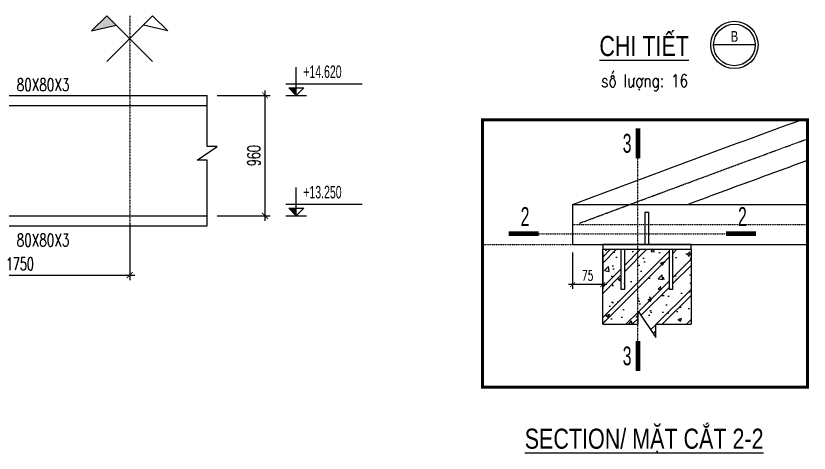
# Model space of a CAD drawing. Header units: millimetres. Extents: x -702765 to 835888, y -645289 to 262.
# Drawn here: x 650566 to 666361, y -606453 to -597738 of the extents above; entities that cross this region are included whole.
import ezdxf
from ezdxf.enums import TextEntityAlignment as Align

# ---------------------------------------------------------------- set-up
doc = ezdxf.new("R2010")
doc.units = ezdxf.units.MM
doc.header["$LTSCALE"] = 0.01
for name, pattern in [('CENTER', [2, 1.25, -0.25, 0.25, -0.25]), ('CENTER2', [1.125, 0.75, -0.125, 0.125, -0.125]), ('DASHDOT', [1, 0.5, -0.25, 0, -0.25]), ('DOT', [0.25, 0, -0.25])]:
    doc.linetypes.add(name, pattern=pattern)
doc.layers.add('0-Text', color=31, linetype='Continuous', lineweight=30)
for name, color, linetype in [('ccu11-Chidan', 9, 'Continuous'), ('ccu11-Hatch', 251, 'Continuous'), ('ccu11-Manh', 8, 'Continuous'), ('ccu11-Mb', 8, 'Continuous'), ('ccu11-Text', 31, 'Continuous'), ('ccu11-Thay', 7, 'Continuous'), ('ccu11-Truc', 13, 'CENTER2'), ('KC-Chidan', 9, 'Continuous')]:
    doc.layers.add(name, color=color, linetype=linetype)
doc.styles.add('ARIAL', font='arial.ttf')
doc.styles.add('ccu11-dim', font='vnsimli.shx', dxfattribs={"width": 0.65, "bigfont": 'bigfont.shx'})
doc.styles.add('ccu11-VnAvantH', font='VHAVAN.TTF')
doc.styles.add('ccu11-VnAvH-B', font='VHAVANB.TTF')
doc.styles.add('ccu11-vnsimli', font='vnsimli.shx', dxfattribs={"bigfont": 'bigfont.shx'})
doc.styles.add('ccu11_vnsimli', font='vnsimli.shx', dxfattribs={"width": 0.8, "bigfont": 'vns.shx'})
doc.dimstyles.new('ccu11-100x2.5', dxfattribs={"dimscale": 100, "dimtxt": 2.5, "dimasz": 1.2, "dimexe": 1, "dimexo": 2, "dimgap": 1, "dimtad": 1, "dimdec": 0, "dimlfac": 0.4, "dimdsep": 46, "dimtxsty": 'ccu11-dim', "dimblk": 'ARCHTICK', "dimcen": -1, "dimdle": 1, "dimclrd": 256, "dimclre": 256, "dimclrt": 31, "dimadec": 0, "dimazin": 2, "dimtfac": 0.1, "dimtdec": 0, "dimtix": 1, "dimtmove": 0, "dimatfit": 0, "dimldrblk": 'ARCHTICK', "dimfxl": 0, "dimtvp": 0.833333, "dimtolj": 1, "dimtzin": 12, "dimarcsym": 0})
doc.dimstyles.new('ccu11-100x8', dxfattribs={"dimscale": 80, "dimtxt": 2.5, "dimasz": 1.2, "dimexe": 1, "dimexo": 2, "dimgap": 1, "dimtad": 1, "dimdec": 0, "dimlfac": 0.125, "dimrnd": 1, "dimdsep": 46, "dimtxsty": 'ccu11-dim', "dimblk": 'ARCHTICK', "dimcen": -1, "dimdle": 1, "dimclrd": 256, "dimclre": 256, "dimclrt": 31, "dimadec": 0, "dimazin": 2, "dimtfac": 0.1, "dimtdec": 0, "dimtmove": 0, "dimatfit": 1, "dimldrblk": 'ARCHTICK', "dimfxl": 0, "dimtvp": 0.833333, "dimtolj": 1, "dimtzin": 12, "dimarcsym": 0})

# ---------------------------------------------------------------- blocks, each defined once
blk = doc.blocks.new('ct-ve')
at = {"layer": 'ccu11-Chidan', "color": 7}
blk.add_lwpolyline([(484, 0), (-484, 0)], dxfattribs=at)
at = {"layer": 'ccu11-Chidan', "color": 9}
blk.add_circle((0, 0), 553, dxfattribs=at)
at = {"layer": 'ccu11-Chidan', "color": 3}
blk.add_circle((0, 0), 484, dxfattribs=at)
at = {"layer": 'ccu11-Chidan', "color": 7, "style": 'ccu11-VnAvantH', "width": 0.8}
blk.add_attdef('B', text='', height=250, dxfattribs=at).set_placement((0, 0), align=Align.BOTTOM_CENTER)
blk.add_attdef('B', text='', height=180, dxfattribs=at).set_placement((0, -76), align=Align.TOP_CENTER)
blk = doc.blocks.new('*U689')
at = {"color": 3, "linetype": 'DOT', "ltscale": 0.5}
blk.add_line((0, -1375), (0, 1535), dxfattribs=at)
at = {"color": 4, "const_width": 75}
for points in [[(0, 2015), (0, 1535)], [(0, -1375), (0, -1855)]]:
    blk.add_lwpolyline(points, dxfattribs=at)
at = {"color": 31, "style": 'ARIAL', "width": 0.6}
for tag, p in [('MC1', (-172, 1775)), ('MC2', (-172, -1614))]:
    blk.add_attdef(tag, text='', height=300, dxfattribs=at).set_placement(p, align=Align.MIDDLE_CENTER)
blk = doc.blocks.new('_ArchTick')
at = {"color": 0, "linetype": 'ByBlock', "const_width": 0.15}
blk.add_lwpolyline([(-0.5, -0.5), (0.5, 0.5)], dxfattribs=at)
blk = doc.blocks.new('*D781')
at = {"layer": 'ccu11-Manh', "lineweight": -2}
for p, q in [((661650, -602454), (661650, -603175)), ((662250, -602454), (662250, -603175)), ((662330, -603095), (661570, -603095))]:
    blk.add_line(p, q, dxfattribs=at)
at = {"layer": 'Defpoints', "color": 0}
for p in [(661650, -602294), (662250, -602294), (661650, -603095)]:
    blk.add_point(p, dxfattribs=at)
at = {"layer": 'ccu11-Manh', "lineweight": -2, "xscale": 95.99999999999993, "yscale": 95.99999999999993, "zscale": 95.99999999999993, "rotation": 180}
blk.add_blockref('_ArchTick', (661650, -603095), dxfattribs=at)
at = {"layer": 'ccu11-Manh', "lineweight": -2, "xscale": 95.99999999999993, "yscale": 95.99999999999993, "zscale": 95.99999999999993}
blk.add_blockref('_ArchTick', (662250, -603095), dxfattribs=at)
at = {"layer": 'ccu11-Manh', "color": 31, "insert": (661950, -602915), "char_height": 200, "attachment_point": 5, "style": 'ccu11-dim'}
blk.add_mtext('\\A1;75', dxfattribs=at)
blk = doc.blocks.new('*U690')
at = {"color": 3, "linetype": 'DOT', "ltscale": 0.5}
blk.add_line((-1655, 0), (1327, 0), dxfattribs=at)
at = {"color": 4, "const_width": 75}
for points in [[(-2135, 0), (-1655, 0)], [(1327, 0), (1806, 0)]]:
    blk.add_lwpolyline(points, dxfattribs=at)
at = {"color": 31, "style": 'ARIAL', "width": 0.6}
for tag, p in [('MC3', (-1871, 274)), ('MC4', (1591, 274))]:
    blk.add_attdef(tag, text='', height=300, dxfattribs=at).set_placement(p, align=Align.MIDDLE_CENTER)
blk = doc.blocks.new('*D778')
at = {"layer": 'ccu11-Manh', "lineweight": -2}
for p, q in [((648459, -601868), (648459, -603006)), ((652834, -601868), (652834, -603006)), ((648359, -602906), (652934, -602906))]:
    blk.add_line(p, q, dxfattribs=at)
at = {"layer": 'Defpoints', "color": 0}
for p in [(648459, -601668), (652834, -601668), (652834, -602906)]:
    blk.add_point(p, dxfattribs=at)
at = {"layer": 'ccu11-Manh', "lineweight": -2, "xscale": 120, "yscale": 120, "zscale": 120, "rotation": 180}
blk.add_blockref('_ArchTick', (648459, -602906), dxfattribs=at)
at = {"layer": 'ccu11-Manh', "lineweight": -2, "xscale": 120, "yscale": 120, "zscale": 120}
blk.add_blockref('_ArchTick', (652834, -602906), dxfattribs=at)
at = {"layer": 'ccu11-Manh', "color": 31, "insert": (650646, -602681), "char_height": 250, "attachment_point": 5, "style": 'ccu11-dim'}
blk.add_mtext('\\A1;1750', dxfattribs=at)
blk = doc.blocks.new('ccu11-doixung')
at = {"layer": 'ccu11-Chidan', "ltscale": 10000}
blk.add_hatch(color=256, dxfattribs=at).paths.add_polyline_path([(-35.9, 84.3), (-59.7, 60.6), (-21.4, 69.8)])
at = {"layer": 'ccu11-Chidan'}
for p, q in [((-35.9, 84.3), (-59.7, 60.6)), ((-35.9, 84.3), (35.9, 12.5)), ((35.9, 84.3), (-35.9, 12.5)), ((35.9, 84.3), (59.7, 60.6)), ((-59.7, 60.6), (-21.4, 69.8)), ((59.7, 60.6), (21.4, 69.8))]:
    blk.add_line(p, q, dxfattribs=at)
at = {"layer": 'ccu11-Chidan', "color": 13, "linetype": 'CENTER', "ltscale": 0.2}
blk.add_line((0, 84.3), (0, 0), dxfattribs=at)
blk = doc.blocks.new('*D814')
at = {"layer": 'ccu11-Manh', "lineweight": -2}
for p, q in [((655529, -601824), (655529, -599224)), ((654575, -599324), (655629, -599324)), ((654575, -601724), (655629, -601724))]:
    blk.add_line(p, q, dxfattribs=at)
at = {"layer": 'Defpoints', "color": 0}
for p in [(654375, -599324), (655529, -599324), (654375, -601724)]:
    blk.add_point(p, dxfattribs=at)
at = {"layer": 'ccu11-Manh', "lineweight": -2, "xscale": 120, "yscale": 120, "zscale": 120}
for p, rotation in [((655529, -599324), 90), ((655529, -601724), 270)]:
    blk.add_blockref('_ArchTick', p, dxfattribs=dict(at, rotation=rotation))
at = {"layer": 'ccu11-Manh', "color": 31, "insert": (655304, -600524), "char_height": 250, "attachment_point": 5, "rotation": 90, "style": 'ccu11-dim'}
blk.add_mtext('\\A1;960', dxfattribs=at)
blk = doc.blocks.new('*U680')
for p, q in [((165, 0), (165, 452)), ((0, 184), (1212, 184)), ((0, 0), (329, 0)), ((45, 120), (284, 120)), ((165, 0), (45, 120)), ((165, 0), (284, 120))]:
    blk.add_line(p, q)
at = {"color": 251}
blk.add_solid([(45, 120), (165, 120), (165, 0)], dxfattribs=at)
at = {"color": 31, "ltscale": 10, "style": 'ARIAL', "width": 0.6}
blk.add_attdef('CCD1', (276, 278), '', height=200, dxfattribs=at)

msp = doc.modelspace()

# ---------------------------------------------------------------- hatches: boundary and pattern name
at = {"layer": 'ccu11-Hatch'}
h = msp.add_hatch(dxfattribs=at)
h.set_pattern_fill('VATLIEU04', color=256, scale=100, pattern_type=2)
h.set_pattern_definition([(50, (595592, 862125.95), (717.26018, -62.75213), [75, -825]), (355, (595592, 862125.95), (-138.75133, 752.19213), [60, -660]), (100.4514, (595651.76, 862120.7), (578.50938, 689.43954), [63.7402, -701.1421]), (46.1842, (595592, 862325.95), (1067.24105, -165.519), [112.5, -1237.5]), (96.6356, (595680.9, 862312.2), (934.6627, 974.1179), [95.6103, -1051.713]), (351.1842, (595592, 862326), (934.66195, 974.1186), [90, -990]), (21, (595692, 862275.95), (596.90705, -402.6189), [75, -825]), (326, (595692, 862275.95), (243.31533, 725.15005), [60, -660]), (71.4514, (595741.7, 862242.4), (840.22263, 322.5305), [63.7402, -701.1421]), (37.5, (595592, 862125.95), (12.159855, 332.893854), [0, -652, 0, -670, 0, -662.5]), (7.5, (595592, 862125.95), (263.06954, 394.41171), [0, -382, 0, -637, 0, -252.5]), (327.5, (595369, 862125.95), (533.822436, -22.55487), [0, -250, 0, -780, 0, -1035]), (317.5, (595269, 862125.95), (583.18617, 100.10498), [0, -325, 0, -518, 0, -735]), (45, (595592, 862125.95), (-300.52038, 300.52038), []), (45, (595592, 862248.45), (-300.52038, 300.52038), [])])
h.paths.add_polyline_path([(662682, -603190.5), (662618, -603190.5), (662618, -602390.5), (662250, -602390.5), (662250, -603884.8), (662954, -603884.8), (662954, -603620.8), (663306, -604148.8), (663306, -603884.8), (664010, -603884.8), (664010, -602390.5), (663642, -602390.5), (663642, -603190.5), (663578, -603190.5), (663578, -602390.5), (662682, -602390.5)])

# ---------------------------------------------------------------- linework, layer by layer
at = {"layer": 'ccu11-Chidan', "color": 1, "linetype": 'DASHDOT', "ltscale": 20, "const_width": 60}
msp.add_lwpolyline([(659855.4, -599808), (666330.6, -599808), (666330.6, -605138.6), (659855.4, -605138.6)], close=True, dxfattribs=at)
at = {"layer": 'ccu11-Manh'}
for points in [[(654375.3, -601923.7), (654375.3, -600612.5), (654173.9, -600612.5), (654576.6, -600344), (654375.3, -600344), (654375.3, -599323.7)], [(662250, -603884.8), (662954, -603884.8), (662954, -603620.8), (663306, -604148.8), (663306, -603884.8), (664010, -603884.8)]]:
    msp.add_lwpolyline(points, dxfattribs=at)
at = {"layer": 'ccu11-Thay'}
for p, q in [((622133.8, -599323.7), (654375.3, -599323.7)), ((648583.8, -599523.7), (654375.3, -599523.7)), ((661650, -601494.5), (666330.6, -601494.5)), ((661650, -601494.5), (661650, -602294.5)), ((622133.8, -601723.7), (654375.3, -601723.7)), ((648583.8, -601923.7), (654375.3, -601923.7)), ((661650, -602294.5), (666330.6, -602294.5))]:
    msp.add_line(p, q, dxfattribs=at)
for points in [[(663090, -602294.5), (663170, -602294.5), (663170, -601654.5), (663090, -601654.5)], [(662250, -602390.5), (664010, -602390.5), (664010, -602294.5), (662250, -602294.5)], [(662682, -602390.5), (662682, -603190.5), (662618, -603190.5), (662618, -602390.5)], [(663642, -602390.5), (663642, -603190.5), (663578, -603190.5), (663578, -602390.5)]]:
    msp.add_lwpolyline(points, close=True, dxfattribs=at)
msp.add_lwpolyline([(662250, -603884.8), (662250, -602390.5), (664010, -602390.5), (664010, -603884.8)], dxfattribs=at)
msp.add_open_spline([(661650, -601494.4), (663168.2, -600928.3), (664686.4, -600362.2), (666208, -599808)], degree=3, dxfattribs=at)
msp.add_open_spline([(663942.7, -601494.5), (664441, -601309.5), (664939.3, -601125.2), (665735.3, -600832.5), (666032.9, -600723.4), (666330.6, -600614.8)], degree=3, knots=[536.4136225, 536.4136225, 536.4136225, 536.4136225, 934.8647799, 934.8647799, 1172.782356, 1172.782356, 1172.782356, 1172.782356], dxfattribs=at)
at = {"layer": 'ccu11-Truc'}
for p, q in [((652833.8, -598808.6), (652833.8, -603005.7)), ((661650, -601894.5), (666330.6, -601894.5)), ((659855.4, -602294.5), (666330.6, -602294.5))]:
    msp.add_line(p, q, dxfattribs=at)
msp.add_open_spline([(661789.7, -601869.2), (662972.1, -601428.3), (664153.9, -600987.7), (665668, -600431.1), (665999.2, -600309.8), (666330.6, -600189.1)], degree=3, knots=[0, 0, 0, 0, 944.7464392, 944.7464392, 1209.2583006, 1209.2583006, 1209.2583006, 1209.2583006], dxfattribs=at)

# ---------------------------------------------------------------- block references
at = {"layer": 'ccu11-Chidan', "ltscale": 10000, "xscale": 12.69999999989523, "yscale": 12.69999999989523, "zscale": 12.69999999989523}
msp.add_blockref('ccu11-doixung', (652833.8, -598808.6), dxfattribs=at)
at = {"layer": 'ccu11-Mb'}
ref = msp.add_blockref('ct-ve', (664872.3, -598317.9), dxfattribs=dict(at, xscale=0.8536000000603963, yscale=0.8536000000603963, zscale=0.8536000000603963))
ref.add_attrib('B', 'b', dxfattribs={"layer": 'ccu11-Chidan', "color": 7, "height": 213.4, "style": 'ccu11-VnAvantH', "width": 0.8}).set_placement((664872.3, -598317.9), align=Align.BOTTOM_CENTER)
at = {"layer": 'KC-Chidan', "xscale": 1.25, "yscale": 1.25, "zscale": 1.25}
for name, p, values in [('*U680', (655943.7, -599323.7), {'CCD1': '+14.620'}), ('*U689', (662951.5, -602496.7), {'MC2': '3', 'MC1': '3'}), ('*U680', (655943.7, -601723.7), {'CCD1': '+13.250'}), ('*U690', (663043.9, -602079.1), {'MC4': '2', 'MC3': '2'})]:
    msp.add_blockref(name, p, dxfattribs=at).add_auto_attribs(values)

# ---------------------------------------------------------------- texts
at = {"layer": '0-Text', "style": 'ccu11_vnsimli', "width": 0.7}
for p in [(650582.7, -599235.1), (650582.7, -602331.3)]:
    msp.add_text('80X80X3', height=250, rotation=0.00049, dxfattribs=at).set_placement(p)
at = {"layer": 'ccu11-Text', "width": 0.8}
for s, height, style, p in [('%%Uchi tiÕt', 400, 'ccu11-VnAvH-B', (663075.6, -598538.7)), ('sè l\xadîng: 16', 250, 'ccu11-vnsimli', (663086.5, -599155.9)), ('%%Usection/ mÆt c¾t 2-2', 400, 'ccu11-VnAvH-B', (663075.6, -606364.6))]:
    msp.add_text(s, height=height, dxfattribs=dict(at, style=style)).set_placement(p, align=Align.CENTER)

# ---------------------------------------------------------------- dimensions: what is measured, and where the dimension line sits
at = {"layer": 'ccu11-Manh'}
dim = msp.add_linear_dim(base=(655529.4, -599323.7), p1=(654375.3, -601723.7), p2=(654375.3, -599323.7), angle=90, dimstyle='ccu11-100x2.5', dxfattribs=at)
dim.commit()
dim.dimension.update_dxf_attribs({"geometry": '*D814', "text_midpoint": (655304.4, -600523.7)})
dim = msp.add_linear_dim(base=(652833.8, -602905.7), p1=(648458.8, -601668), p2=(652833.8, -601668), dimstyle='ccu11-100x2.5', dxfattribs=at)
dim.commit()
dim.dimension.update_dxf_attribs({"geometry": '*D778', "text_midpoint": (650646.3, -602905.7), "dimtype": 160})
dim = msp.add_linear_dim(base=(661650, -603095.1), p1=(662250, -602294.5), p2=(661650, -602294.5), dimstyle='ccu11-100x8', dxfattribs=at)
dim.commit()
dim.dimension.update_dxf_attribs({"geometry": '*D781', "text_midpoint": (661950, -602915.1)})

doc.saveas('drawing.dxf')
